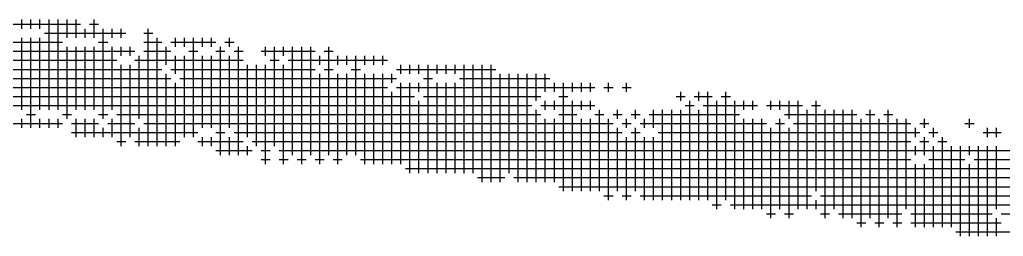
# Model space of a CAD drawing. Header units: feet. Extents: x 778950 to 1031250, y -253464 to -75264.
# Drawn here: x 938152.2 to 938461.2, y -245363.7 to -245295.7 of the extents above; entities that cross this region are included whole.
import ezdxf

# ---------------------------------------------------------------- set-up
doc = ezdxf.new("R2010")
doc.units = ezdxf.units.FT
doc.header["$LTSCALE"] = 3000
doc.header["$MEASUREMENT"] = 0
doc.layers.add('CX-MISC', color=2, linetype='CONTINUOUS')

msp = doc.modelspace()

# ---------------------------------------------------------------- linework, layer by layer
at = {"layer": 'CX-MISC'}
for p, q in [((938152.94, -245298.54, 7362.78), (938152.94, -245295.7, 7362.78)), ((938155.78, -245298.54, 7362.78), (938155.78, -245295.7, 7362.78)), ((938158.61, -245298.54, 7362.78), (938158.61, -245295.7, 7362.78)), ((938161.45, -245324.05, 7362.78), (938161.45, -245295.7, 7362.78)), ((938164.28, -245324.05, 7362.78), (938164.28, -245295.7, 7362.78)), ((938167.12, -245301.37, 7362.78), (938167.12, -245295.7, 7362.78)), ((938169.95, -245301.37, 7362.78), (938169.95, -245295.7, 7362.78)), ((938175.62, -245301.37, 7362.78), (938175.62, -245295.7, 7362.78)), ((938143.02, -245297.12, 7362.78), (938171.37, -245297.12, 7362.78)), ((938172.79, -245301.37, 7362.78), (938172.79, -245298.54, 7362.78)), ((938174.21, -245297.12, 7362.78), (938177.04, -245297.12, 7362.78)), ((938178.46, -245326.89, 7362.78), (938178.46, -245298.54, 7362.78)), ((938181.29, -245301.37, 7362.78), (938181.29, -245298.54, 7362.78)), ((938184.13, -245301.37, 7362.78), (938184.13, -245298.54, 7362.78)), ((938192.63, -245335.39, 7362.78), (938192.63, -245298.54, 7362.78)), ((938152.94, -245324.05, 7362.78), (938152.94, -245301.37, 7362.78)), ((938155.78, -245329.72, 7362.78), (938155.78, -245301.37, 7362.78)), ((938158.61, -245324.05, 7362.78), (938158.61, -245301.37, 7362.78)), ((938160.03, -245299.96, 7362.78), (938185.55, -245299.96, 7362.78)), ((938191.22, -245299.96, 7362.78), (938194.05, -245299.96, 7362.78)), ((938195.47, -245335.39, 7362.78), (938195.47, -245301.37, 7362.78)), ((938201.14, -245304.21, 7362.78), (938201.14, -245301.37, 7362.78)), ((938203.97, -245304.21, 7362.78), (938203.97, -245301.37, 7362.78)), ((938206.81, -245332.56, 7362.78), (938206.81, -245301.37, 7362.78)), ((938209.64, -245304.21, 7362.78), (938209.64, -245301.37, 7362.78)), ((938212.48, -245304.21, 7362.78), (938212.48, -245301.37, 7362.78)), ((938218.15, -245304.21, 7362.78), (938218.15, -245301.37, 7362.78)), ((938123.18, -245302.79, 7362.78), (938165.7, -245302.79, 7362.78)), ((938167.12, -245326.89, 7362.78), (938167.12, -245304.21, 7362.78)), ((938169.95, -245324.05, 7362.78), (938169.95, -245304.21, 7362.78)), ((938172.79, -245324.05, 7362.78), (938172.79, -245304.21, 7362.78)), ((938175.62, -245324.05, 7362.78), (938175.62, -245304.21, 7362.78)), ((938177.04, -245302.79, 7362.78), (938179.88, -245302.79, 7362.78)), ((938181.29, -245324.05, 7362.78), (938181.29, -245304.21, 7362.78)), ((938184.13, -245307.04, 7362.78), (938184.13, -245304.21, 7362.78)), ((938186.96, -245307.04, 7362.78), (938186.96, -245304.21, 7362.78)), ((938191.22, -245302.79, 7362.78), (938196.89, -245302.79, 7362.78)), ((938198.3, -245309.88, 7362.78), (938198.3, -245304.21, 7362.78)), ((938199.72, -245302.79, 7362.78), (938213.9, -245302.79, 7362.78)), ((938215.31, -245338.23, 7362.78), (938215.31, -245304.21, 7362.78)), ((938216.73, -245302.79, 7362.78), (938219.57, -245302.79, 7362.78)), ((938220.98, -245338.23, 7362.78), (938220.98, -245304.21, 7362.78)), ((938229.49, -245307.04, 7362.78), (938229.49, -245304.21, 7362.78)), ((938232.32, -245335.39, 7362.78), (938232.32, -245304.21, 7362.78)), ((938235.16, -245307.04, 7362.78), (938235.16, -245304.21, 7362.78)), ((938237.99, -245338.23, 7362.78), (938237.99, -245304.21, 7362.78)), ((938240.83, -245341.06, 7362.78), (938240.83, -245304.21, 7362.78)), ((938243.66, -245338.23, 7362.78), (938243.66, -245304.21, 7362.78)), ((938249.33, -245338.23, 7362.78), (938249.33, -245304.21, 7362.78)), ((937961.58, -245305.63, 7362.78), (938188.38, -245305.63, 7362.78)), ((937989.93, -245308.46, 7362.78), (938182.71, -245308.46, 7362.78)), ((938188.38, -245308.46, 7362.78), (938222.4, -245308.46, 7362.78)), ((938189.8, -245326.89, 7362.78), (938189.8, -245307.04, 7362.78)), ((938191.22, -245305.63, 7362.78), (938199.72, -245305.63, 7362.78)), ((938201.14, -245312.71, 7362.78), (938201.14, -245307.04, 7362.78)), ((938203.97, -245332.56, 7362.78), (938203.97, -245307.04, 7362.78)), ((938205.39, -245305.63, 7362.78), (938208.23, -245305.63, 7362.78)), ((938209.64, -245329.72, 7362.78), (938209.64, -245307.04, 7362.78)), ((938212.48, -245329.72, 7362.78), (938212.48, -245307.04, 7362.78)), ((938213.9, -245305.63, 7362.78), (938216.73, -245305.63, 7362.78)), ((938218.15, -245329.72, 7362.78), (938218.15, -245307.04, 7362.78)), ((938219.57, -245305.63, 7362.78), (938222.4, -245305.63, 7362.78)), ((938228.07, -245305.63, 7362.78), (938245.08, -245305.63, 7362.78)), ((938230.91, -245308.46, 7362.78), (938233.74, -245308.46, 7362.78)), ((938236.58, -245308.46, 7362.78), (938267.76, -245308.46, 7362.78)), ((938246.5, -245309.88, 7362.78), (938246.5, -245307.04, 7362.78)), ((938247.92, -245305.63, 7362.78), (938250.75, -245305.63, 7362.78)), ((938252.17, -245309.88, 7362.78), (938252.17, -245307.04, 7362.78)), ((938255, -245309.88, 7362.78), (938255, -245307.04, 7362.78)), ((938257.84, -245338.23, 7362.78), (938257.84, -245307.04, 7362.78)), ((938260.67, -245309.88, 7362.78), (938260.67, -245307.04, 7362.78)), ((938263.51, -245309.88, 7362.78), (938263.51, -245307.04, 7362.78)), ((938266.34, -245309.88, 7362.78), (938266.34, -245307.04, 7362.78)), ((938009.78, -245311.3, 7362.78), (938196.89, -245311.3, 7362.78)), ((938184.13, -245335.39, 7362.78), (938184.13, -245309.88, 7362.78)), ((938186.96, -245332.56, 7362.78), (938186.96, -245309.88, 7362.78)), ((938199.72, -245311.3, 7362.78), (938245.08, -245311.3, 7362.78)), ((938223.82, -245332.56, 7362.78), (938223.82, -245309.88, 7362.78)), ((938226.65, -245335.39, 7362.78), (938226.65, -245309.88, 7362.78)), ((938229.49, -245341.06, 7362.78), (938229.49, -245309.88, 7362.78)), ((938235.16, -245341.06, 7362.78), (938235.16, -245309.88, 7362.78)), ((938247.92, -245311.3, 7362.78), (938250.75, -245311.3, 7362.78)), ((938256.42, -245311.3, 7362.78), (938259.26, -245311.3, 7362.78)), ((938270.6, -245311.3, 7362.78), (938301.78, -245311.3, 7362.78)), ((938272.01, -245312.71, 7362.78), (938272.01, -245309.88, 7362.78)), ((938274.85, -245312.71, 7362.78), (938274.85, -245309.88, 7362.78)), ((938277.68, -245312.71, 7362.78), (938277.68, -245309.88, 7362.78)), ((938280.52, -245343.9, 7362.78), (938280.52, -245309.88, 7362.78)), ((938283.35, -245312.71, 7362.78), (938283.35, -245309.88, 7362.78)), ((938286.19, -245312.71, 7362.78), (938286.19, -245309.88, 7362.78)), ((938289.02, -245312.71, 7362.78), (938289.02, -245309.88, 7362.78)), ((938291.86, -245343.9, 7362.78), (938291.86, -245309.88, 7362.78)), ((938294.69, -245343.9, 7362.78), (938294.69, -245309.88, 7362.78)), ((938297.53, -245346.73, 7362.78), (938297.53, -245309.88, 7362.78)), ((938300.36, -245346.73, 7362.78), (938300.36, -245309.88, 7362.78)), ((938094.83, -245314.13, 7362.78), (938199.72, -245314.13, 7362.78)), ((938198.3, -245335.39, 7362.78), (938198.3, -245312.71, 7362.78)), ((938202.56, -245314.13, 7362.78), (938270.6, -245314.13, 7362.78)), ((938246.5, -245341.06, 7362.78), (938246.5, -245312.71, 7362.78)), ((938252.17, -245341.06, 7362.78), (938252.17, -245312.71, 7362.78)), ((938255, -245338.23, 7362.78), (938255, -245312.71, 7362.78)), ((938260.67, -245341.06, 7362.78), (938260.67, -245312.71, 7362.78)), ((938263.51, -245341.06, 7362.78), (938263.51, -245312.71, 7362.78)), ((938266.34, -245341.06, 7362.78), (938266.34, -245312.71, 7362.78)), ((938269.18, -245315.55, 7362.78), (938269.18, -245312.71, 7362.78)), ((938279.1, -245314.13, 7362.78), (938281.94, -245314.13, 7362.78)), ((938290.44, -245314.13, 7362.78), (938318.79, -245314.13, 7362.78)), ((938303.2, -245346.73, 7362.78), (938303.2, -245312.71, 7362.78)), ((938306.03, -245343.9, 7362.78), (938306.03, -245312.71, 7362.78)), ((938308.87, -245346.73, 7362.78), (938308.87, -245312.71, 7362.78)), ((938311.7, -245346.73, 7362.78), (938311.7, -245312.71, 7362.78)), ((938314.54, -245321.22, 7362.78), (938314.54, -245312.71, 7362.78)), ((938317.37, -245318.38, 7362.78), (938317.37, -245312.71, 7362.78)), ((938106.17, -245316.97, 7362.78), (938267.76, -245316.97, 7362.78)), ((938201.14, -245335.39, 7362.78), (938201.14, -245315.55, 7362.78)), ((938270.6, -245316.97, 7362.78), (938332.97, -245316.97, 7362.78)), ((938272.01, -245341.06, 7362.78), (938272.01, -245315.55, 7362.78)), ((938274.85, -245343.9, 7362.78), (938274.85, -245315.55, 7362.78)), ((938277.68, -245318.38, 7362.78), (938277.68, -245315.55, 7362.78)), ((938283.35, -245343.9, 7362.78), (938283.35, -245315.55, 7362.78)), ((938286.19, -245343.9, 7362.78), (938286.19, -245315.55, 7362.78)), ((938289.02, -245343.9, 7362.78), (938289.02, -245315.55, 7362.78)), ((938320.21, -245318.38, 7362.78), (938320.21, -245315.55, 7362.78)), ((938323.04, -245349.57, 7362.78), (938323.04, -245315.55, 7362.78)), ((938325.88, -245318.38, 7362.78), (938325.88, -245315.55, 7362.78)), ((938328.71, -245318.38, 7362.78), (938328.71, -245315.55, 7362.78)), ((938331.55, -245318.38, 7362.78), (938331.55, -245315.55, 7362.78)), ((938335.8, -245316.97, 7362.78), (938338.64, -245316.97, 7362.78)), ((938337.22, -245318.38, 7362.78), (938337.22, -245315.55, 7362.78)), ((938341.47, -245316.97, 7362.78), (938344.31, -245316.97, 7362.78)), ((938342.89, -245318.38, 7362.78), (938342.89, -245315.55, 7362.78)), ((938074.98, -245319.8, 7362.78), (938276.27, -245319.8, 7362.78)), ((938269.18, -245341.06, 7362.78), (938269.18, -245318.38, 7362.78)), ((938279.1, -245319.8, 7362.78), (938315.96, -245319.8, 7362.78)), ((938321.63, -245319.8, 7362.78), (938324.46, -245319.8, 7362.78)), ((938358.48, -245319.8, 7362.78), (938361.32, -245319.8, 7362.78)), ((938359.9, -245321.22, 7362.78), (938359.9, -245318.38, 7362.78)), ((938364.15, -245319.8, 7362.78), (938369.82, -245319.8, 7362.78)), ((938365.57, -245321.22, 7362.78), (938365.57, -245318.38, 7362.78)), ((938368.4, -245352.4, 7362.78), (938368.4, -245318.38, 7362.78)), ((938372.66, -245319.8, 7362.78), (938375.49, -245319.8, 7362.78)), ((938374.07, -245352.4, 7362.78), (938374.07, -245318.38, 7362.78)), ((938137.35, -245322.64, 7362.78), (938313.12, -245322.64, 7362.78)), ((938277.68, -245343.9, 7362.78), (938277.68, -245321.22, 7362.78)), ((938315.96, -245322.64, 7362.78), (938332.97, -245322.64, 7362.78)), ((938317.37, -245324.05, 7362.78), (938317.37, -245321.22, 7362.78)), ((938320.21, -245324.05, 7362.78), (938320.21, -245321.22, 7362.78)), ((938325.88, -245349.57, 7362.78), (938325.88, -245321.22, 7362.78)), ((938328.71, -245324.05, 7362.78), (938328.71, -245321.22, 7362.78)), ((938331.55, -245324.05, 7362.78), (938331.55, -245321.22, 7362.78)), ((938361.32, -245322.64, 7362.78), (938364.15, -245322.64, 7362.78)), ((938362.73, -245352.4, 7362.78), (938362.73, -245321.22, 7362.78)), ((938366.99, -245322.64, 7362.78), (938384, -245322.64, 7362.78)), ((938371.24, -245355.24, 7362.78), (938371.24, -245321.22, 7362.78)), ((938376.91, -245355.24, 7362.78), (938376.91, -245321.22, 7362.78)), ((938379.74, -245324.05, 7362.78), (938379.74, -245321.22, 7362.78)), ((938382.58, -245324.05, 7362.78), (938382.58, -245321.22, 7362.78)), ((938386.83, -245322.64, 7362.78), (938398.17, -245322.64, 7362.78)), ((938388.25, -245324.05, 7362.78), (938388.25, -245321.22, 7362.78)), ((938391.08, -245324.05, 7362.78), (938391.08, -245321.22, 7362.78)), ((938393.92, -245326.89, 7362.78), (938393.92, -245321.22, 7362.78)), ((938396.75, -245355.24, 7362.78), (938396.75, -245321.22, 7362.78)), ((938401.01, -245322.64, 7362.78), (938403.84, -245322.64, 7362.78)), ((938402.42, -245349.57, 7362.78), (938402.42, -245321.22, 7362.78)), ((938152.94, -245329.72, 7362.78), (938152.94, -245326.89, 7362.78)), ((938154.36, -245325.47, 7362.78), (938157.2, -245325.47, 7362.78)), ((938158.61, -245329.72, 7362.78), (938158.61, -245326.89, 7362.78)), ((938161.45, -245329.72, 7362.78), (938161.45, -245326.89, 7362.78)), ((938164.28, -245329.72, 7362.78), (938164.28, -245326.89, 7362.78)), ((938165.7, -245325.47, 7362.78), (938168.54, -245325.47, 7362.78)), ((938169.95, -245332.56, 7362.78), (938169.95, -245326.89, 7362.78)), ((938172.79, -245332.56, 7362.78), (938172.79, -245326.89, 7362.78)), ((938175.62, -245332.56, 7362.78), (938175.62, -245326.89, 7362.78)), ((938177.04, -245325.47, 7362.78), (938179.88, -245325.47, 7362.78)), ((938181.29, -245332.56, 7362.78), (938181.29, -245326.89, 7362.78)), ((938182.71, -245325.47, 7362.78), (938315.96, -245325.47, 7362.78)), ((938314.54, -245346.73, 7362.78), (938314.54, -245324.05, 7362.78)), ((938317.37, -245346.73, 7362.78), (938317.37, -245326.89, 7362.78)), ((938320.21, -245346.73, 7362.78), (938320.21, -245326.89, 7362.78)), ((938321.63, -245325.47, 7362.78), (938327.3, -245325.47, 7362.78)), ((938328.71, -245349.57, 7362.78), (938328.71, -245326.89, 7362.78)), ((938331.55, -245349.57, 7362.78), (938331.55, -245326.89, 7362.78)), ((938332.97, -245325.47, 7362.78), (938335.8, -245325.47, 7362.78)), ((938334.38, -245349.57, 7362.78), (938334.38, -245324.05, 7362.78)), ((938337.22, -245352.4, 7362.78), (938337.22, -245326.89, 7362.78)), ((938338.64, -245325.47, 7362.78), (938341.47, -245325.47, 7362.78)), ((938340.05, -245326.89, 7362.78), (938340.05, -245324.05, 7362.78)), ((938342.89, -245329.72, 7362.78), (938342.89, -245326.89, 7362.78)), ((938344.31, -245325.47, 7362.78), (938347.14, -245325.47, 7362.78)), ((938345.72, -245326.89, 7362.78), (938345.72, -245324.05, 7362.78)), ((938348.56, -245329.72, 7362.78), (938348.56, -245326.89, 7362.78)), ((938349.98, -245325.47, 7362.78), (938378.33, -245325.47, 7362.78)), ((938351.39, -245329.72, 7362.78), (938351.39, -245324.05, 7362.78)), ((938354.23, -245352.4, 7362.78), (938354.23, -245324.05, 7362.78)), ((938357.06, -245352.4, 7362.78), (938357.06, -245324.05, 7362.78)), ((938359.9, -245352.4, 7362.78), (938359.9, -245324.05, 7362.78)), ((938365.57, -245352.4, 7362.78), (938365.57, -245324.05, 7362.78)), ((938379.74, -245355.24, 7362.78), (938379.74, -245326.89, 7362.78)), ((938382.58, -245355.24, 7362.78), (938382.58, -245326.89, 7362.78)), ((938385.41, -245355.24, 7362.78), (938385.41, -245326.89, 7362.78)), ((938391.08, -245355.24, 7362.78), (938391.08, -245326.89, 7362.78)), ((938392.5, -245325.47, 7362.78), (938415.18, -245325.47, 7362.78)), ((938399.59, -245355.24, 7362.78), (938399.59, -245324.05, 7362.78)), ((938405.26, -245358.07, 7362.78), (938405.26, -245324.05, 7362.78)), ((938408.09, -245355.24, 7362.78), (938408.09, -245324.05, 7362.78)), ((938410.93, -245358.07, 7362.78), (938410.93, -245324.05, 7362.78)), ((938413.76, -245358.07, 7362.78), (938413.76, -245324.05, 7362.78)), ((938416.6, -245360.91, 7362.78), (938416.6, -245326.89, 7362.78)), ((938418.02, -245325.47, 7362.78), (938420.85, -245325.47, 7362.78)), ((938419.43, -245358.07, 7362.78), (938419.43, -245324.05, 7362.78)), ((938422.27, -245360.91, 7362.78), (938422.27, -245326.89, 7362.78)), ((938423.69, -245325.47, 7362.78), (938426.52, -245325.47, 7362.78)), ((938425.1, -245358.07, 7362.78), (938425.1, -245324.05, 7362.78)), ((938427.94, -245360.91, 7362.78), (938427.94, -245326.89, 7362.78)), ((938430.77, -245355.24, 7362.78), (938430.77, -245326.89, 7362.78)), ((938436.44, -245329.72, 7362.78), (938436.44, -245326.89, 7362.78)), ((938450.62, -245329.72, 7362.78), (938450.62, -245326.89, 7362.78)), ((938145.86, -245328.31, 7362.78), (938165.7, -245328.31, 7362.78)), ((938168.54, -245328.31, 7362.78), (938177.04, -245328.31, 7362.78)), ((938178.46, -245332.56, 7362.78), (938178.46, -245329.72, 7362.78)), ((938179.88, -245328.31, 7362.78), (938188.38, -245328.31, 7362.78)), ((938189.8, -245335.39, 7362.78), (938189.8, -245329.72, 7362.78)), ((938191.22, -245328.31, 7362.78), (938338.64, -245328.31, 7362.78)), ((938340.05, -245349.57, 7362.78), (938340.05, -245329.72, 7362.78)), ((938341.47, -245328.31, 7362.78), (938344.31, -245328.31, 7362.78)), ((938345.72, -245349.57, 7362.78), (938345.72, -245329.72, 7362.78)), ((938347.14, -245328.31, 7362.78), (938386.83, -245328.31, 7362.78)), ((938388.25, -245358.07, 7362.78), (938388.25, -245329.72, 7362.78)), ((938389.67, -245328.31, 7362.78), (938392.5, -245328.31, 7362.78)), ((938393.92, -245358.07, 7362.78), (938393.92, -245329.72, 7362.78)), ((938395.34, -245328.31, 7362.78), (938432.19, -245328.31, 7362.78)), ((938433.61, -245332.56, 7362.78), (938433.61, -245329.72, 7362.78)), ((938435.03, -245328.31, 7362.78), (938437.86, -245328.31, 7362.78)), ((938439.28, -245332.56, 7362.78), (938439.28, -245329.72, 7362.78)), ((938449.2, -245328.31, 7362.78), (938452.04, -245328.31, 7362.78)), ((938456.29, -245332.56, 7362.78), (938456.29, -245329.72, 7362.78)), ((938459.12, -245332.56, 7362.78), (938459.12, -245329.72, 7362.78)), ((938168.54, -245331.14, 7362.78), (938208.23, -245331.14, 7362.78)), ((938209.64, -245335.39, 7362.78), (938209.64, -245332.56, 7362.78)), ((938212.48, -245335.39, 7362.78), (938212.48, -245332.56, 7362.78)), ((938213.9, -245331.14, 7362.78), (938216.73, -245331.14, 7362.78)), ((938218.15, -245338.23, 7362.78), (938218.15, -245332.56, 7362.78)), ((938219.57, -245331.14, 7362.78), (938341.47, -245331.14, 7362.78)), ((938342.89, -245352.4, 7362.78), (938342.89, -245332.56, 7362.78)), ((938344.31, -245331.14, 7362.78), (938347.14, -245331.14, 7362.78)), ((938348.56, -245352.4, 7362.78), (938348.56, -245332.56, 7362.78)), ((938351.39, -245352.4, 7362.78), (938351.39, -245332.56, 7362.78)), ((938352.81, -245331.14, 7362.78), (938435.03, -245331.14, 7362.78)), ((938436.44, -245338.23, 7362.78), (938436.44, -245332.56, 7362.78)), ((938437.86, -245331.14, 7362.78), (938440.7, -245331.14, 7362.78)), ((938442.11, -245360.91, 7362.78), (938442.11, -245332.56, 7362.78)), ((938454.87, -245331.14, 7362.78), (938460.54, -245331.14, 7362.78)), ((938182.71, -245333.98, 7362.78), (938185.55, -245333.98, 7362.78)), ((938188.38, -245333.98, 7362.78), (938202.56, -245333.98, 7362.78)), ((938208.23, -245333.98, 7362.78), (938222.4, -245333.98, 7362.78)), ((938223.82, -245338.23, 7362.78), (938223.82, -245335.39, 7362.78)), ((938225.24, -245333.98, 7362.78), (938432.19, -245333.98, 7362.78)), ((938433.61, -245338.23, 7362.78), (938433.61, -245335.39, 7362.78)), ((938435.03, -245333.98, 7362.78), (938437.86, -245333.98, 7362.78)), ((938439.28, -245360.91, 7362.78), (938439.28, -245335.39, 7362.78)), ((938440.7, -245333.98, 7362.78), (938443.53, -245333.98, 7362.78)), ((938444.95, -245360.91, 7362.78), (938444.95, -245335.39, 7362.78)), ((938447.78, -245363.74, 7362.78), (938447.78, -245335.39, 7362.78)), ((938450.62, -245338.23, 7362.78), (938450.62, -245335.39, 7362.78)), ((938453.45, -245363.74, 7362.78), (938453.45, -245335.39, 7362.78)), ((938456.29, -245363.74, 7362.78), (938456.29, -245335.39, 7362.78)), ((938459.12, -245355.24, 7362.78), (938459.12, -245335.39, 7362.78)), ((938213.9, -245336.81, 7362.78), (938225.24, -245336.81, 7362.78)), ((938228.07, -245336.81, 7362.78), (938230.91, -245336.81, 7362.78)), ((938233.74, -245336.81, 7362.78), (938528.58, -245336.81, 7362.78)), ((938228.07, -245339.65, 7362.78), (938230.91, -245339.65, 7362.78)), ((938233.74, -245339.65, 7362.78), (938236.58, -245339.65, 7362.78)), ((938239.41, -245339.65, 7362.78), (938242.25, -245339.65, 7362.78)), ((938245.08, -245339.65, 7362.78), (938247.92, -245339.65, 7362.78)), ((938250.75, -245339.65, 7362.78), (938253.59, -245339.65, 7362.78)), ((938259.26, -245339.65, 7362.78), (938432.19, -245339.65, 7362.78)), ((938433.61, -245360.91, 7362.78), (938433.61, -245341.06, 7362.78)), ((938436.44, -245360.91, 7362.78), (938436.44, -245341.06, 7362.78)), ((938437.86, -245339.65, 7362.78), (938449.2, -245339.65, 7362.78)), ((938450.62, -245363.74, 7362.78), (938450.62, -245341.06, 7362.78)), ((938452.04, -245339.65, 7362.78), (938539.92, -245339.65, 7362.78)), ((938273.43, -245342.48, 7362.78), (938531.42, -245342.48, 7362.78)), ((938296.11, -245345.32, 7362.78), (938304.62, -245345.32, 7362.78)), ((938307.45, -245345.32, 7362.78), (938534.25, -245345.32, 7362.78)), ((938321.63, -245348.15, 7362.78), (938582.45, -245348.15, 7362.78)), ((938335.8, -245350.99, 7362.78), (938338.64, -245350.99, 7362.78)), ((938341.47, -245350.99, 7362.78), (938344.31, -245350.99, 7362.78)), ((938347.14, -245350.99, 7362.78), (938401.01, -245350.99, 7362.78)), ((938403.84, -245350.99, 7362.78), (938590.95, -245350.99, 7362.78)), ((938369.82, -245353.82, 7362.78), (938372.66, -245353.82, 7362.78)), ((938375.49, -245353.82, 7362.78), (938647.65, -245353.82, 7362.78)), ((938402.42, -245355.24, 7362.78), (938402.42, -245352.4, 7362.78)), ((938386.83, -245356.66, 7362.78), (938389.67, -245356.66, 7362.78)), ((938392.5, -245356.66, 7362.78), (938395.34, -245356.66, 7362.78)), ((938403.84, -245356.66, 7362.78), (938406.68, -245356.66, 7362.78)), ((938409.51, -245356.66, 7362.78), (938429.36, -245356.66, 7362.78)), ((938432.19, -245356.66, 7362.78), (938457.71, -245356.66, 7362.78)), ((938460.54, -245356.66, 7362.78), (938667.5, -245356.66, 7362.78)), ((938415.18, -245359.49, 7362.78), (938418.02, -245359.49, 7362.78)), ((938420.85, -245359.49, 7362.78), (938423.69, -245359.49, 7362.78)), ((938426.52, -245359.49, 7362.78), (938429.36, -245359.49, 7362.78)), ((938432.19, -245359.49, 7362.78), (938460.54, -245359.49, 7362.78)), ((938459.12, -245363.74, 7362.78), (938459.12, -245358.07, 7362.78)), ((938446.37, -245362.33, 7362.78), (938534.25, -245362.33, 7362.78))]:
    msp.add_line(p, q, dxfattribs=at)

doc.saveas('drawing.dxf')
